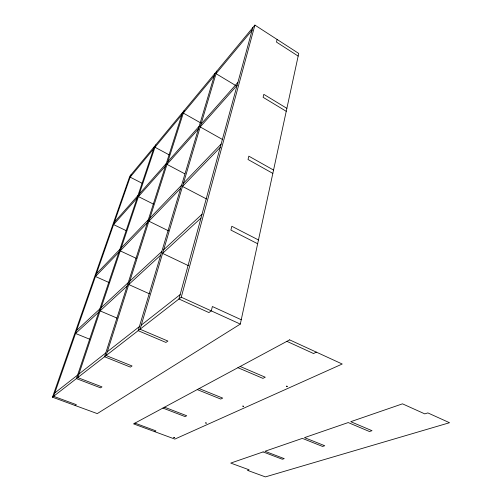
<?xml version="1.0" encoding="UTF-8"?>
<svg xmlns="http://www.w3.org/2000/svg" width="502" height="502" viewBox="0 0 502 502"><rect width="100%" height="100%" fill="white"/><g stroke="black" fill="none" stroke-linecap="round" stroke-linejoin="round"><path stroke-width="0.75" d="M240.307 324.085L298.728 53.444L254.903 25.1L129.78 176.271L52.478 397.189L97.262 413.61L240.307 324.085L181.253 297.215L52.478 397.189M277.117 39.47L276.483 42.099L298.157 56.08M181.253 297.215L254.903 25.1M252.82 27.616L178.95 298.997L208.895 312.57L211.311 310.889L212.371 306.521L241.242 319.743M216.801 71.14L140.033 329.212L167.894 341.059L165.917 342.433L138.163 330.667L215.025 73.279M182.584 112.479L104.56 356.753L130.407 367.113L132.051 365.964L106.123 355.541L184.115 110.628M154.434 146.484L76.411 378.608L100.569 387.845L101.969 386.873L77.728 377.592L155.771 144.871M130.959 174.853L53.607 396.316L76.348 404.675L75.156 405.503M153.637 148.862L130.156 177.15L141.984 183.199M181.799 114.933L154.974 147.249L169.224 154.898M214.266 75.827L183.33 113.088L200.668 122.902M252.104 30.239L216.042 73.687L235.821 85.585M114.456 222.104L137.962 195.498M139.305 193.979L166.319 163.401M167.869 161.65L199.238 126.146M201.045 124.094L237.917 82.366M137.09 198.102L113.577 224.607L126.297 230.7M165.453 166.118L138.426 196.589L153.675 204.245M198.39 128.976L167.003 164.374L184.799 173.805M237.113 85.315L200.204 126.937L222.668 139.594M243.514 406.281L242.679 406.112L243.526 406.225M96.415 273.753L119.846 249.387M121.189 247.994L148.303 219.801M149.866 218.175L181.611 185.169M183.45 183.261L221.112 144.099M118.88 252.261L95.455 276.495L109.361 282.676M147.343 222.819L120.223 250.874L136.563 258.486M180.664 188.344L148.906 221.2L168.76 230.951M220.209 147.431L182.502 186.443L206.523 198.974M76.611 330.454L99.835 308.931M101.166 307.695L128.248 282.601M129.811 281.151L161.801 251.508M163.658 249.783L202.024 214.235M98.762 312.112L75.557 333.472L89.808 339.277M127.169 285.971L100.099 310.889L117.11 318.136M160.734 255.085L128.738 284.534L149.339 293.77M200.988 218.037L162.592 253.372L188.394 265.652M54.774 392.978L77.603 375.069M78.921 374.034L105.771 352.962M107.334 351.745L139.374 326.601M141.25 325.133L180.143 294.618M205.594 422.885L206.341 423.048M206.328 423.123L205.588 422.973M154.459 431.576L155.902 430.867L134.931 423.13M316.379 352.147L313.543 353.533L286.88 341.335M173.767 437.336L174.439 437.487M174.42 437.575L173.767 437.443M162.912 408.07L185.043 416.572L186.719 415.75L164.518 407.204M197.242 389.59L220.729 399.065L222.693 398.099L199.131 388.567M237.917 367.69L262.916 378.37L265.257 377.222L240.176 366.473M257.651 243.74L230.901 230.085L231.824 226.283L258.467 239.956M272.831 173.397L248.019 159.498L248.829 156.16L273.552 170.065M286.234 111.3L263.098 97.313L263.814 94.357L286.874 108.35M286.485 386.201L287.408 386.377L286.485 386.189M289.629 339.86L133.545 423.87L174.859 439.093L342.226 364.019L289.629 339.86M263.111 451.919L230.744 463.082L249.124 469.816L247.473 470.343L265.401 476.9L449.522 422.715L427.848 412.908L424.78 413.886L402.485 403.834L350.741 421.686L372.007 430.691L369.428 431.513L348.212 422.558L304.507 437.631L324.75 445.738L322.548 446.435L302.361 438.378L264.962 451.279L284.239 458.64L282.337 459.242L263.111 451.919"/></g></svg>
